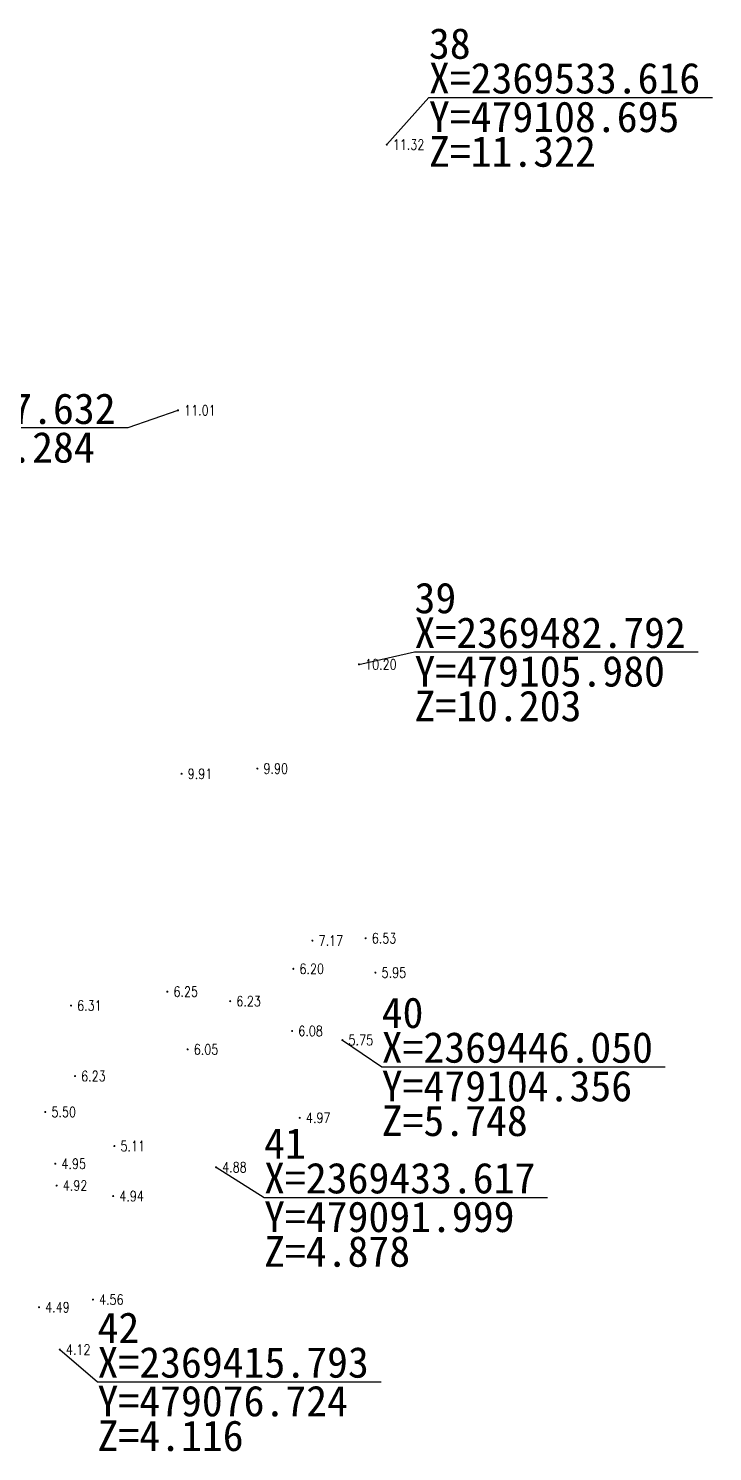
# Model space of a CAD drawing. Extents: x 478634 to 479141, y 2369294 to 2369803.
# Drawn here: x 479073.7 to 479140.6, y 2369405.8 to 2369545 of the extents above; entities that cross this region are included whole.
import ezdxf
from ezdxf.enums import TextEntityAlignment as Align

# ---------------------------------------------------------------- set-up
doc = ezdxf.new("R2010")
doc.units = 0
doc.header["$LTSCALE"] = 0.5
doc.layers.get('0').update_dxf_attribs({"linetype": 'CONTINUOUS'})
doc.layers.add('GCD', color=1, linetype='CONTINUOUS')
doc.styles.add('HZ', font='rs.shx', dxfattribs={"width": 0.8, "bigfont": 'hztxt.shx'})
doc.styles.add('宋体', font='')
doc.styles.get('宋体').set_extended_font_data('SimSun')

# ---------------------------------------------------------------- blocks, each defined once
blk = doc.blocks.new('GC200')
at = {"linetype": 'Continuous', "const_width": 0.2, "flags": 128}
blk.add_lwpolyline([(-0.1, 0, 1), (0.1, 0, 1)], format="xyb", close=True, dxfattribs=at)

msp = doc.modelspace()

# ---------------------------------------------------------------- linework, layer by layer
at = {"linetype": 'Continuous'}
for p, q in [((479108.7, 2369533.62, 11.32), (479112.82, 2369538.23)), ((479112.82, 2369538.23), (479140.55, 2369538.23)), ((479088.28, 2369507.63, 11.01), (479083.38, 2369505.91)), ((479083.38, 2369505.91), (479055.65, 2369505.91)), ((479105.98, 2369482.79, 10.2), (479111.41, 2369484.01)), ((479111.41, 2369484.01), (479139.14, 2369484.01)), ((479104.36, 2369446.05, 5.75), (479108.2, 2369443.45)), ((479108.2, 2369443.45), (479135.93, 2369443.45)), ((479092, 2369433.62, 4.88), (479096.7, 2369430.67)), ((479096.7, 2369430.67), (479124.43, 2369430.67)), ((479076.72, 2369415.79, 4.12), (479080.41, 2369412.65)), ((479080.41, 2369412.65), (479108.14, 2369412.65))]:
    msp.add_line(p, q, dxfattribs=at)

# ---------------------------------------------------------------- block references
at = {"layer": 'GCD', "linetype": 'Continuous'}
ref = msp.add_blockref('GC200', (479108.7, 2369533.62, 11.32), dxfattribs=dict(at, xscale=0.5, yscale=0.5, zscale=0.5))
ref.add_attrib('height', '11.32', dxfattribs={"linetype": 'Continuous', "height": 1, "style": 'HZ', "width": 0.8}).set_placement((479109.29, 2369533.62, 11.32), align=Align.MIDDLE_LEFT)
ref = msp.add_blockref('GC200', (479088.28, 2369507.63, 11.01), dxfattribs=dict(at, xscale=0.5, yscale=0.5, zscale=0.5))
ref.add_attrib('height', '11.01', dxfattribs={"linetype": 'Continuous', "height": 1, "style": 'HZ', "width": 0.8}).set_placement((479088.88, 2369507.63, 11.01), align=Align.MIDDLE_LEFT)
ref = msp.add_blockref('GC200', (479105.98, 2369482.79, 10.2), dxfattribs=dict(at, xscale=0.5, yscale=0.5, zscale=0.5))
ref.add_attrib('height', '10.20', dxfattribs={"linetype": 'Continuous', "height": 1, "style": 'HZ', "width": 0.8}).set_placement((479106.58, 2369482.79, 10.2), align=Align.MIDDLE_LEFT)
ref = msp.add_blockref('GC200', (479088.63, 2369472.09, 9.91), dxfattribs=dict(at, xscale=0.5, yscale=0.5, zscale=0.5))
ref.add_attrib('height', '9.91', dxfattribs={"linetype": 'Continuous', "height": 1, "style": 'HZ', "width": 0.8}).set_placement((479089.23, 2369472.09, 9.91), align=Align.MIDDLE_LEFT)
ref = msp.add_blockref('GC200', (479096.04, 2369472.6, 9.9), dxfattribs=dict(at, xscale=0.5, yscale=0.5, zscale=0.5))
ref.add_attrib('height', '9.90', dxfattribs={"linetype": 'Continuous', "height": 1, "style": 'HZ', "width": 0.8}).set_placement((479096.64, 2369472.6, 9.9), align=Align.MIDDLE_LEFT)
ref = msp.add_blockref('GC200', (479101.43, 2369455.78, 7.17), dxfattribs=dict(at, xscale=0.5, yscale=0.5, zscale=0.5))
ref.add_attrib('height', '7.17', dxfattribs={"linetype": 'Continuous', "height": 1, "style": 'HZ', "width": 0.8}).set_placement((479102.03, 2369455.78, 7.17), align=Align.MIDDLE_LEFT)
ref = msp.add_blockref('GC200', (479106.63, 2369456.01, 6.53), dxfattribs=dict(at, xscale=0.5, yscale=0.5, zscale=0.5))
ref.add_attrib('height', '6.53', dxfattribs={"linetype": 'Continuous', "height": 1, "style": 'HZ', "width": 0.8}).set_placement((479107.23, 2369456.01, 6.53), align=Align.MIDDLE_LEFT)
ref = msp.add_blockref('GC200', (479099.56, 2369453.02, 6.2), dxfattribs=dict(at, xscale=0.5, yscale=0.5, zscale=0.5))
ref.add_attrib('height', '6.20', dxfattribs={"linetype": 'Continuous', "height": 1, "style": 'HZ', "width": 0.8}).set_placement((479100.16, 2369453.02, 6.2), align=Align.MIDDLE_LEFT)
ref = msp.add_blockref('GC200', (479107.59, 2369452.65, 5.95), dxfattribs=dict(at, xscale=0.5, yscale=0.5, zscale=0.5))
ref.add_attrib('height', '5.95', dxfattribs={"linetype": 'Continuous', "height": 1, "style": 'HZ', "width": 0.8}).set_placement((479108.19, 2369452.65, 5.95), align=Align.MIDDLE_LEFT)
ref = msp.add_blockref('GC200', (479087.24, 2369450.79, 6.25), dxfattribs=dict(at, xscale=0.5, yscale=0.5, zscale=0.5))
ref.add_attrib('height', '6.25', dxfattribs={"linetype": 'Continuous', "height": 1, "style": 'HZ', "width": 0.8}).set_placement((479087.84, 2369450.79, 6.25), align=Align.MIDDLE_LEFT)
ref = msp.add_blockref('GC200', (479093.38, 2369449.86, 6.23), dxfattribs=dict(at, xscale=0.5, yscale=0.5, zscale=0.5))
ref.add_attrib('height', '6.23', dxfattribs={"linetype": 'Continuous', "height": 1, "style": 'HZ', "width": 0.8}).set_placement((479093.98, 2369449.86, 6.23), align=Align.MIDDLE_LEFT)
ref = msp.add_blockref('GC200', (479077.82, 2369449.43, 6.31), dxfattribs=dict(at, xscale=0.5, yscale=0.5, zscale=0.5))
ref.add_attrib('height', '6.31', dxfattribs={"linetype": 'Continuous', "height": 1, "style": 'HZ', "width": 0.8}).set_placement((479078.42, 2369449.43, 6.31), align=Align.MIDDLE_LEFT)
ref = msp.add_blockref('GC200', (479099.44, 2369446.94, 6.08), dxfattribs=dict(at, xscale=0.5, yscale=0.5, zscale=0.5))
ref.add_attrib('height', '6.08', dxfattribs={"linetype": 'Continuous', "height": 1, "style": 'HZ', "width": 0.8}).set_placement((479100.04, 2369446.94, 6.08), align=Align.MIDDLE_LEFT)
ref = msp.add_blockref('GC200', (479104.36, 2369446.05, 5.75), dxfattribs=dict(at, xscale=0.5, yscale=0.5, zscale=0.5))
ref.add_attrib('height', '5.75', dxfattribs={"linetype": 'Continuous', "height": 1, "style": 'HZ', "width": 0.8}).set_placement((479104.96, 2369446.05, 5.75), align=Align.MIDDLE_LEFT)
ref = msp.add_blockref('GC200', (479089.22, 2369445.14, 6.05), dxfattribs=dict(at, xscale=0.5, yscale=0.5, zscale=0.5))
ref.add_attrib('height', '6.05', dxfattribs={"linetype": 'Continuous', "height": 1, "style": 'HZ', "width": 0.8}).set_placement((479089.82, 2369445.14, 6.05), align=Align.MIDDLE_LEFT)
ref = msp.add_blockref('GC200', (479078.21, 2369442.53, 6.23), dxfattribs=dict(at, xscale=0.5, yscale=0.5, zscale=0.5))
ref.add_attrib('height', '6.23', dxfattribs={"linetype": 'Continuous', "height": 1, "style": 'HZ', "width": 0.8}).set_placement((479078.81, 2369442.53, 6.23), align=Align.MIDDLE_LEFT)
ref = msp.add_blockref('GC200', (479075.3, 2369439.02, 5.5), dxfattribs=dict(at, xscale=0.5, yscale=0.5, zscale=0.5))
ref.add_attrib('height', '5.50', dxfattribs={"linetype": 'Continuous', "height": 1, "style": 'HZ', "width": 0.8}).set_placement((479075.91, 2369439.02, 5.5), align=Align.MIDDLE_LEFT)
ref = msp.add_blockref('GC200', (479100.19, 2369438.45, 4.97), dxfattribs=dict(at, xscale=0.5, yscale=0.5, zscale=0.5))
ref.add_attrib('height', '4.97', dxfattribs={"linetype": 'Continuous', "height": 1, "style": 'HZ', "width": 0.8}).set_placement((479100.79, 2369438.45, 4.97), align=Align.MIDDLE_LEFT)
ref = msp.add_blockref('GC200', (479082.06, 2369435.69, 5.11), dxfattribs=dict(at, xscale=0.5, yscale=0.5, zscale=0.5))
ref.add_attrib('height', '5.11', dxfattribs={"linetype": 'Continuous', "height": 1, "style": 'HZ', "width": 0.8}).set_placement((479082.66, 2369435.69, 5.11), align=Align.MIDDLE_LEFT)
ref = msp.add_blockref('GC200', (479076.28, 2369433.96, 4.95), dxfattribs=dict(at, xscale=0.5, yscale=0.5, zscale=0.5))
ref.add_attrib('height', '4.95', dxfattribs={"linetype": 'Continuous', "height": 1, "style": 'HZ', "width": 0.8}).set_placement((479076.88, 2369433.96, 4.95), align=Align.MIDDLE_LEFT)
ref = msp.add_blockref('GC200', (479092, 2369433.62, 4.88), dxfattribs=dict(at, xscale=0.5, yscale=0.5, zscale=0.5))
ref.add_attrib('height', '4.88', dxfattribs={"linetype": 'Continuous', "height": 1, "style": 'HZ', "width": 0.8}).set_placement((479092.6, 2369433.62, 4.88), align=Align.MIDDLE_LEFT)
ref = msp.add_blockref('GC200', (479076.41, 2369431.83, 4.92), dxfattribs=dict(at, xscale=0.5, yscale=0.5, zscale=0.5))
ref.add_attrib('height', '4.92', dxfattribs={"linetype": 'Continuous', "height": 1, "style": 'HZ', "width": 0.8}).set_placement((479077.01, 2369431.83, 4.92), align=Align.MIDDLE_LEFT)
ref = msp.add_blockref('GC200', (479081.94, 2369430.8, 4.93), dxfattribs=dict(at, xscale=0.5, yscale=0.5, zscale=0.5))
ref.add_attrib('height', '4.94', dxfattribs={"linetype": 'Continuous', "height": 1, "style": 'HZ', "width": 0.8}).set_placement((479082.54, 2369430.8, 4.93), align=Align.MIDDLE_LEFT)
ref = msp.add_blockref('GC200', (479079.96, 2369420.68, 4.56), dxfattribs=dict(at, xscale=0.5, yscale=0.5, zscale=0.5))
ref.add_attrib('height', '4.56', dxfattribs={"linetype": 'Continuous', "height": 1, "style": 'HZ', "width": 0.8}).set_placement((479080.56, 2369420.68, 4.56), align=Align.MIDDLE_LEFT)
ref = msp.add_blockref('GC200', (479074.69, 2369419.93, 4.49), dxfattribs=dict(at, xscale=0.5, yscale=0.5, zscale=0.5))
ref.add_attrib('height', '4.49', dxfattribs={"linetype": 'Continuous', "height": 1, "style": 'HZ', "width": 0.8}).set_placement((479075.29, 2369419.93, 4.49), align=Align.MIDDLE_LEFT)
ref = msp.add_blockref('GC200', (479076.72, 2369415.79, 4.12), dxfattribs=dict(at, xscale=0.5, yscale=0.5, zscale=0.5))
ref.add_attrib('height', '4.12', dxfattribs={"linetype": 'Continuous', "height": 1, "style": 'HZ', "width": 0.8}).set_placement((479077.32, 2369415.79, 4.12), align=Align.MIDDLE_LEFT)

# ---------------------------------------------------------------- texts
at = {"layer": 'GCD', "linetype": 'Continuous', "style": '宋体'}
for s, p in [('38', (479112.82, 2369542.01)), ('X=2369533.616', (479112.82, 2369538.62)), ('Y=479108.695', (479112.82, 2369534.84)), ('Z=11.322', (479112.82, 2369531.45)), ('X=2369507.632', (479055.65, 2369506.3)), ('Y=479088.284', (479055.65, 2369502.52)), ('39', (479111.41, 2369487.79)), ('X=2369482.792', (479111.41, 2369484.4)), ('Y=479105.980', (479111.41, 2369480.62)), ('Z=10.203', (479111.41, 2369477.23)), ('40', (479108.2, 2369447.23)), ('X=2369446.050', (479108.2, 2369443.84)), ('Y=479104.356', (479108.2, 2369440.06)), ('Z=5.748', (479108.2, 2369436.67)), ('41', (479096.7, 2369434.45)), ('X=2369433.617', (479096.7, 2369431.06)), ('Y=479091.999', (479096.7, 2369427.28)), ('Z=4.878', (479096.7, 2369423.89)), ('42', (479080.41, 2369416.43)), ('X=2369415.793', (479080.41, 2369413.04)), ('Y=479076.724', (479080.41, 2369409.26)), ('Z=4.116', (479080.41, 2369405.87))]:
    msp.add_text(s, height=3, dxfattribs=at).set_placement(p)

doc.saveas('drawing.dxf')
